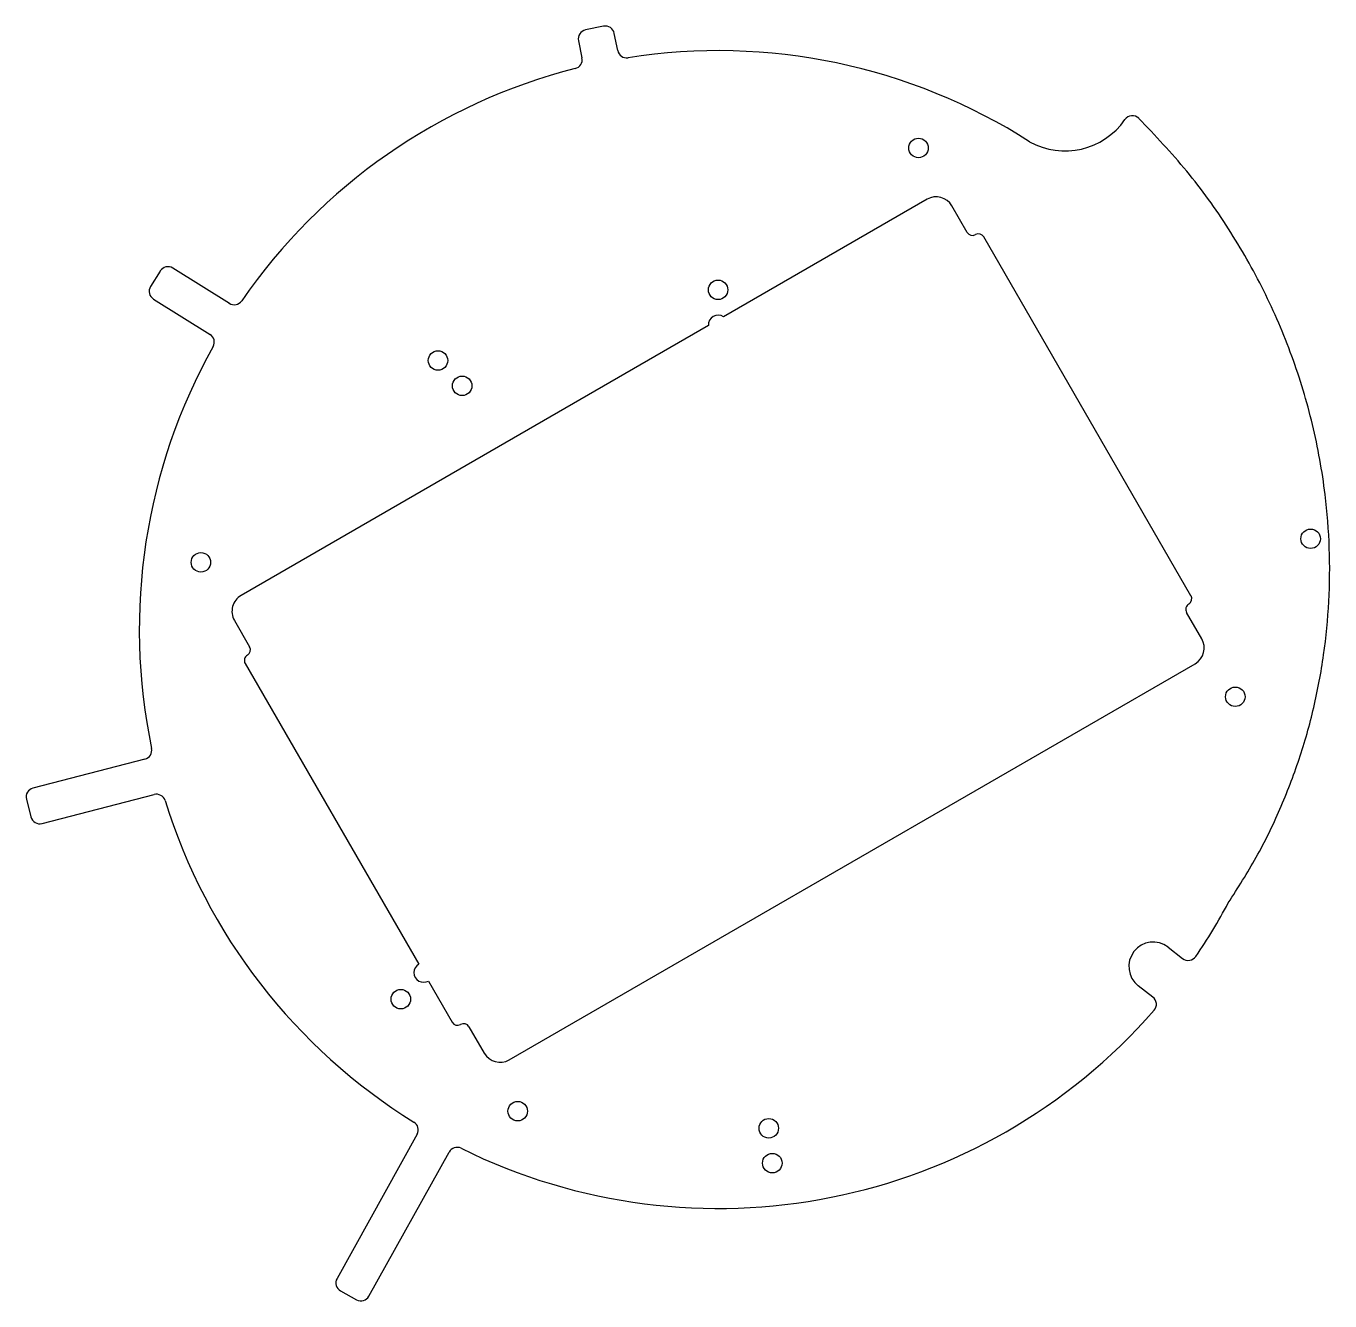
# Model space of a CAD drawing. Header units: millimetres. Extents: x -11.4 to 10, y -11 to 9.9.
import ezdxf

# ---------------------------------------------------------------- set-up
doc = ezdxf.new("R2010")
doc.units = ezdxf.units.MM

msp = doc.modelspace()

# ---------------------------------------------------------------- linework, layer by layer
at = {"color": 7, "linetype": 'Continuous', "lineweight": 25}
for p, q in [((-1.881, 9.9), (-2.175, 9.84)), ((-2.292, 9.663), (-2.234, 9.382)), ((-1.646, 9.503), (-1.704, 9.784)), ((3.429, 7.061), (0.09, 5.132)), ((4.089, 6.518), (3.839, 6.951)), ((7.762, 0.556), (4.362, 6.444)), ((-9.157, 5.884), (-9.315, 5.629)), ((-8.022, 5.353), (-8.95, 5.932)), ((-9.267, 5.423), (-8.339, 4.844)), ((-0.16, 4.989), (-7.829, 0.561)), ((7.939, -0.151), (7.689, 0.282)), ((-7.939, 0.151), (-7.689, -0.282)), ((-7.762, -0.556), (-4.913, -5.49)), ((-3.429, -7.061), (7.829, -0.561)), ((-9.407, -2.126), (-11.246, -2.602)), ((-11.095, -3.183), (-9.256, -2.707)), ((-11.354, -2.785), (-11.278, -3.076)), ((7.387, -5.213), (7.625, -5.397)), ((-4.753, -5.768), (-4.362, -6.444)), ((7.136, -6.03), (6.897, -5.845)), ((-4.089, -6.518), (-3.839, -6.951)), ((-4.941, -8.283), (-6.254, -10.649)), ((-5.73, -10.94), (-4.416, -8.574)), ((-6.196, -10.853), (-5.934, -10.999))]:
    msp.add_line(p, q, dxfattribs=at)
for centre in [(3.289, 7.903), (0, 5.575), (-4.597, 4.416), (-4.2, 4), (9.725, 1.49), (-8.489, 1.103), (8.489, -1.103), (-5.208, -6.065), (-3.289, -7.903), (0.832, -8.184), (0.89, -8.756)]:
    msp.add_circle(centre, 0.16, dxfattribs=at)
for centre, radius, start, end in [((-1.851, 9.753), 0.15, 11.6122, 101.6122), ((-2.145, 9.693), 0.15, 101.6122, 191.5721), ((-1.5, 9.533), 0.15, 191.6122, 278.9394), ((0, 0), 9.5, 57.4311, 98.9394), ((0, 0), 9.5, 104.2868, 145.3927), ((-2.381, 9.352), 0.15, 284.2868, 11.5721), ((5.695, 9.052), 1.197, 240.9382, 325.1619), ((6.8, 8.283), 0.15, 45.3093, 145.1619), ((3.579, 6.801), 0.3, 30, 120), ((4.176, 6.568), 0.1, 210, 300), ((4.276, 6.394), 0.1, 30, 120), ((-9.029, 5.805), 0.15, 58.0655, 148.0655), ((-9.188, 5.55), 0.15, 148.0655, 238.0655), ((-7.943, 5.481), 0.15, 238.0655, 325.3927), ((0, 5), 0.16, 55.8939, 184.1061), ((-8.419, 4.717), 0.15, 330.7383, 58.0655), ((0, 0), 9.5, 150.7383, 191.8453), ((-7.679, 0.301), 0.3, 120, 210), ((7.676, 0.506), 0.1, 300, 30), ((7.776, 0.332), 0.1, 120, 210), ((7.679, -0.301), 0.3, 300, 30), ((-7.676, -0.506), 0.1, 120, 210), ((-7.776, -0.332), 0.1, 300, 30), ((-9.445, -1.981), 0.15, 284.5181, 11.8453), ((-11.208, -2.747), 0.15, 104.5181, 194.5181), ((-9.219, -2.852), 0.15, 17.1909, 104.5181), ((0, 0), 9.5, 197.1909, 238.2935), ((-11.133, -3.038), 0.15, 194.5181, 284.5181), ((0, 0), 9.5, 325.6269, 331.8242), ((7.142, -5.529), 0.4, 52.2547, 232.2547), ((-4.833, -5.629), 0.16, 120, 300), ((7.717, -5.279), 0.15, 232.2547, 325.6269), ((7.044, -6.149), 0.15, 318.8824, 52.2547), ((0, 0), 9.5, 243.6391, 318.8824), ((-4.276, -6.394), 0.1, 210, 300), ((-4.176, -6.568), 0.1, 30, 120), ((-3.579, -6.801), 0.3, 210, 300), ((-5.072, -8.21), 0.15, 330.9663, 58.2935), ((-4.285, -8.647), 0.15, 63.6391, 150.9663), ((-6.123, -10.722), 0.15, 150.9663, 240.9663), ((-5.861, -10.867), 0.15, 240.9663, 330.9663)]:
    msp.add_arc(centre, radius, start, end, dxfattribs=at)
msp.add_open_spline([(8.374, -4.486), (8.532, -4.239), (8.849, -3.744), (9.233, -2.952), (9.55, -2.13), (9.789, -1.283), (9.952, -0.417), (10.037, 0.458), (10.045, 1.338), (9.968, 2.312), (9.777, 3.37), (9.438, 4.493), (8.976, 5.57), (8.395, 6.587), (7.712, 7.54), (7.175, 8.106), (6.906, 8.389)], degree=3, knots=[0, 0, 0, 0, 0.062516, 0.125247, 0.18773, 0.250421, 0.312872, 0.375524, 0.437948, 0.500561, 0.583751, 0.66708, 0.750391, 0.833514, 0.916762, 1, 1, 1, 1], dxfattribs=at)

doc.saveas('drawing.dxf')
